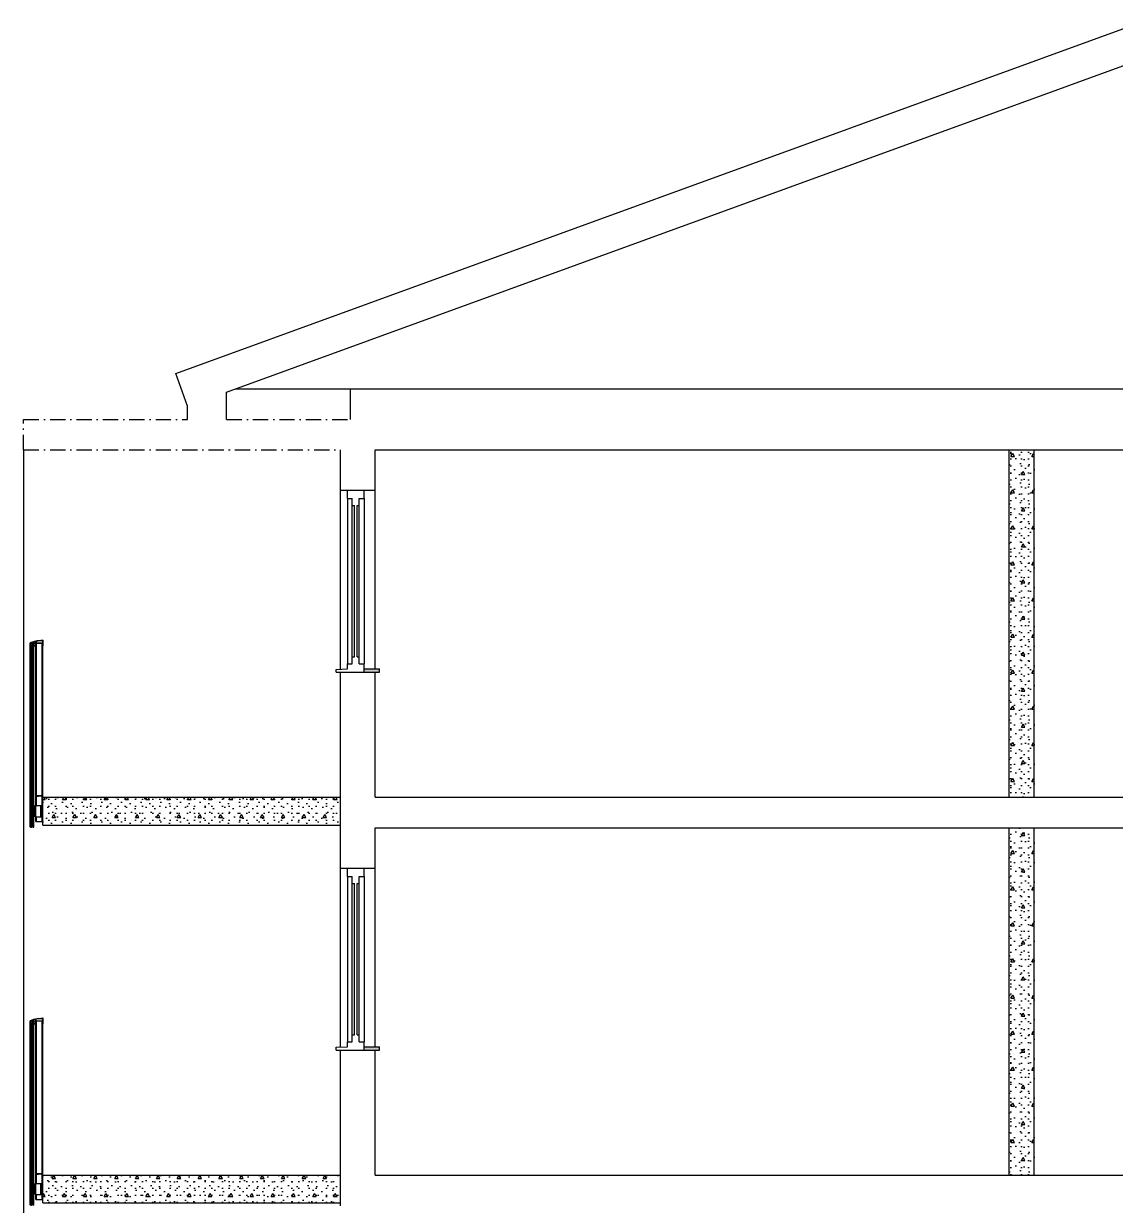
# Model space of a CAD drawing. Header units: millimetres. Extents: x 15 to 2176, y 3 to 641.
# Drawn here: x 1206.1 to 1363.3, y 470.5 to 640.6 of the extents above; entities that cross this region are included whole.
import ezdxf
from ezdxf.xclip import XClip

# ---------------------------------------------------------------- set-up
doc = ezdxf.new("R2010")
doc.units = ezdxf.units.MM
doc.header["$MEASUREMENT"] = 0
doc.header["$XCLIPFRAME"] = 0
doc.set_wipeout_variables(frame=1)
doc.linetypes.add('A_PSTRECK_2', pattern=[3.8, 2.2, -0.7, 0.2, -0.7])
doc.linetypes.add('Wipeout_Contour', pattern=[1000, 0, -1000])
for name, color, linetype in [('A--------P-', 7, 'Continuous'), ('A-01SC-----', 7, 'Continuous'), ('A-01SC-----Ytterväggar2', 7, 'Continuous'), ('A-01SF-----', 7, 'Continuous'), ('A-01SG-----', 1, 'Continuous'), ('A-01SJ-----', 1, 'Continuous'), ('A-27B------', 7, 'Continuous'), ('A-27E------', 1, 'A_PSTRECK_2')]:
    doc.layers.add(name, color=color, linetype=linetype)
pattern_1 = [(0, (1499.748, 92.474), (0, 5.196152), [0.5, -2.5]), (0, (1501.248, 95.072), (0, 5.196152), [0.5, -2.5]), (60, (1499.748, 92.474), (-4.5, 2.598076), [0.5, -2.5]), (60, (1502.748, 92.474), (-4.5, 2.598076), [0.5, -2.5]), (120, (1500.248, 92.474), (4.5, 2.598076), [0.5, -2.5]), (120, (1503.248, 92.474), (4.5, 2.598076), [0.5, -2.5]), (0, (1499.7481, 92.9741), (0, 1), [0, -1, 0, -1.5]), (45, (1500.2481, 92.9741), (-0.7071068, 0.7071068), [0, -0.75, 0, -1.25])]

# ---------------------------------------------------------------- blocks, each defined once
blk = doc.blocks.new('Drawing_3_3', base_point=(1339.37, 329.56))
at = {"layer": 'A-01SC-----', "linetype": 'Continuous'}
for points in [[(1257.35, 547.27), (1257.35, 547.77), (1255.15, 547.77), (1255.15, 547.27)], [(1257.35, 492.87), (1257.35, 493.37), (1255.15, 493.37), (1255.15, 492.87)]]:
    blk.add_hatch(color=256, dxfattribs=at).paths.add_polyline_path(points)
at = {"layer": 'A-01SJ-----', "linetype": 'Continuous'}
for points in [[(1207.3, 525.47), (1207.43, 525.47), (1207.43, 550.97), (1207.3, 550.97)], [(1207.3, 471.07), (1207.43, 471.07), (1207.43, 496.57), (1207.3, 496.57)]]:
    blk.add_hatch(color=256, dxfattribs=at).paths.add_polyline_path(points)
h = blk.add_hatch(dxfattribs=at)
h.set_pattern_fill('BETONG__STD__0003', color=256, style=0, pattern_type=2)
h.set_pattern_definition(pattern_1)
h.paths.add_polyline_path([(1208.92, 525.27), (1251.75, 525.27), (1251.75, 529.27), (1208.92, 529.27)])
h = blk.add_hatch(dxfattribs=at)
h.set_pattern_fill('BETONG__STD__0003', color=256, style=0, pattern_type=2)
h.set_pattern_definition(pattern_1)
h.paths.add_polyline_path([(1208.92, 470.87), (1251.75, 470.87), (1251.75, 474.87), (1208.92, 474.87)])
at = {"layer": 'A-27B------', "linetype": 'Continuous'}
h = blk.add_hatch(dxfattribs=at)
h.set_pattern_fill('BETONG__STD__0003', color=256, style=0, pattern_type=2)
h.set_pattern_definition(pattern_1)
h.paths.add_polyline_path([(1348.01, 529.27), (1351.61, 529.27), (1351.61, 579.27), (1348.01, 579.27)])
h = blk.add_hatch(dxfattribs=at)
h.set_pattern_fill('BETONG__STD__0003', color=256, style=0, pattern_type=2)
h.set_pattern_definition(pattern_1)
h.paths.add_polyline_path([(1348.01, 474.87), (1351.61, 474.87), (1351.61, 524.87), (1348.01, 524.87)])
at = {"layer": 'A-01SC-----'}
for p, q in [((1235.35, 583.67), (1235.35, 587.59)), ((1229.75, 583.67), (1229.75, 585.56)), ((1251.75, 573.47), (1251.75, 579.27)), ((1256.75, 573.47), (1256.75, 579.27)), ((1251.75, 547.72), (1251.75, 573.47)), ((1251.75, 573.47), (1252.75, 573.47)), ((1252.75, 573.47), (1254.15, 573.47)), ((1252.75, 573.47), (1256.75, 573.47)), ((1254.15, 573.47), (1255.15, 573.47)), ((1256.75, 547.77), (1256.75, 573.47)), ((1251.15, 547.27), (1251.15, 547.69)), ((1251.15, 547.27), (1252.75, 547.27)), ((1251.75, 529.27), (1251.75, 547.27)), ((1251.75, 547.27), (1252.75, 547.27)), ((1252.75, 547.27), (1254.15, 547.27)), ((1252.75, 547.27), (1256.75, 547.27)), ((1254.15, 547.27), (1255.15, 547.27)), ((1255.15, 547.27), (1257.35, 547.27)), ((1256.75, 529.27), (1256.75, 547.27)), ((1257.35, 547.27), (1257.35, 547.77)), ((1251.75, 519.07), (1251.75, 524.87)), ((1256.75, 519.07), (1256.75, 524.87)), ((1251.75, 493.32), (1251.75, 519.07)), ((1251.75, 519.07), (1252.75, 519.07)), ((1252.75, 519.07), (1254.15, 519.07)), ((1252.75, 519.07), (1256.75, 519.07)), ((1254.15, 519.07), (1255.15, 519.07)), ((1256.75, 493.37), (1256.75, 519.07)), ((1257.35, 492.87), (1257.35, 493.37)), ((1251.15, 492.87), (1251.15, 493.29)), ((1251.15, 492.87), (1252.75, 492.87)), ((1251.75, 474.87), (1251.75, 492.87)), ((1251.75, 492.87), (1252.75, 492.87)), ((1252.75, 492.87), (1254.15, 492.87)), ((1252.75, 492.87), (1256.75, 492.87)), ((1254.15, 492.87), (1255.15, 492.87)), ((1255.15, 492.87), (1257.35, 492.87)), ((1256.75, 474.87), (1256.75, 492.87))]:
    blk.add_line(p, q, dxfattribs=at)
at = {"layer": 'A-01SC-----Ytterväggar2'}
for p, q in [((1206.15, 579.27), (1206.15, 529.27)), ((1206.15, 529.27), (1206.15, 474.87)), ((1206.15, 474.87), (1206.15, 420.47))]:
    blk.add_line(p, q, dxfattribs=at)
at = {"layer": 'A-01SF-----'}
for p, q in [((1236.66, 588.07), (1253.17, 588.07)), ((1253.17, 588.07), (1366.48, 588.07)), ((1253.17, 583.67), (1253.17, 588.07)), ((1256.75, 579.27), (1366.48, 579.27)), ((1251.75, 524.87), (1251.75, 529.27)), ((1256.75, 529.27), (1366.48, 529.27)), ((1256.75, 524.87), (1366.48, 524.87)), ((1251.75, 470.47), (1251.75, 474.87)), ((1256.75, 474.87), (1366.48, 474.87))]:
    blk.add_line(p, q, dxfattribs=at)
at = {"layer": 'A-01SG-----'}
for p, q in [((1228.04, 590.26), (1366.48, 640.64)), ((1235.35, 587.59), (1366.48, 635.32)), ((1229.75, 585.56), (1228.04, 590.26))]:
    blk.add_line(p, q, dxfattribs=at)
at = {"layer": 'A-01SJ-----'}
for p, q in [((1207.08, 551.44), (1207.13, 551.53)), ((1207.08, 550.87), (1207.08, 551.44)), ((1207.11, 551.46), (1207.12, 551.47)), ((1207.11, 551.43), (1207.11, 551.46)), ((1207.11, 551.43), (1207.13, 551.46)), ((1207.12, 551.47), (1207.12, 551.47)), ((1207.12, 551.47), (1207.15, 551.47)), ((1207.13, 551.53), (1207.61, 551.72)), ((1207.13, 551.46), (1207.15, 551.47)), ((1207.14, 551.43), (1207.15, 551.44)), ((1207.14, 550.81), (1207.14, 551.43)), ((1207.15, 551.44), (1207.15, 551.44)), ((1207.15, 551.44), (1207.21, 551.44)), ((1207.2, 551.52), (1207.21, 551.53)), ((1207.2, 551.51), (1207.2, 551.52)), ((1207.21, 551.51), (1207.2, 551.51)), ((1207.21, 551.53), (1207.89, 551.76)), ((1207.21, 551.51), (1207.86, 551.51)), ((1207.21, 551.44), (1207.21, 551.44)), ((1207.22, 551.43), (1207.22, 551.44)), ((1207.22, 551.19), (1207.22, 551.43)), ((1207.23, 551.19), (1207.22, 551.19)), ((1207.25, 551.43), (1207.26, 551.44)), ((1207.25, 551.22), (1207.25, 551.43)), ((1207.26, 551.22), (1207.25, 551.22)), ((1207.26, 551.44), (1207.26, 551.44)), ((1207.26, 551.44), (1207.27, 551.44)), ((1207.26, 551.21), (1207.26, 551.22)), ((1207.26, 551.21), (1207.46, 551.21)), ((1207.27, 551.47), (1207.46, 551.47)), ((1207.28, 551.47), (1207.27, 551.47)), ((1207.27, 551.44), (1207.28, 551.45)), ((1207.28, 551.46), (1207.28, 551.47)), ((1207.28, 551.45), (1207.28, 551.46)), ((1207.28, 551.45), (1207.28, 551.45)), ((1207.45, 551.47), (1207.46, 551.47)), ((1207.45, 551.46), (1207.45, 551.47)), ((1207.45, 551.45), (1207.45, 551.46)), ((1207.45, 551.45), (1207.45, 551.45)), ((1207.46, 551.44), (1207.45, 551.45)), ((1207.45, 551.45), (1207.46, 551.44)), ((1207.46, 551.21), (1207.47, 551.22)), ((1207.47, 551.43), (1207.47, 551.44)), ((1207.47, 551.22), (1207.47, 551.43)), ((1207.47, 551.22), (1207.47, 551.22)), ((1207.5, 551.43), (1207.51, 551.44)), ((1207.5, 551.19), (1207.5, 551.43)), ((1207.5, 551.19), (1207.5, 551.19)), ((1207.51, 551.44), (1207.51, 551.44)), ((1207.51, 551.44), (1207.57, 551.44)), ((1207.57, 551.47), (1207.85, 551.47)), ((1207.6, 551.46), (1207.57, 551.47)), ((1207.57, 551.44), (1207.57, 551.44)), ((1207.58, 551.43), (1207.58, 551.44)), ((1207.58, 550.81), (1207.58, 551.43)), ((1207.61, 551.43), (1207.6, 551.46)), ((1207.61, 551.72), (1208.11, 551.84)), ((1207.61, 550.81), (1207.61, 551.43)), ((1207.87, 551.47), (1207.85, 551.47)), ((1207.86, 551.51), (1207.88, 551.52)), ((1207.87, 551.45), (1207.87, 551.47)), ((1207.87, 551.12), (1207.87, 551.45)), ((1207.88, 551.63), (1207.89, 551.65)), ((1207.88, 551.53), (1207.88, 551.63)), ((1207.88, 551.52), (1207.88, 551.53)), ((1207.89, 551.76), (1208.62, 551.84)), ((1207.89, 551.65), (1207.9, 551.65)), ((1207.9, 551.65), (1207.97, 551.65)), ((1207.91, 551.46), (1207.91, 551.47)), ((1207.91, 551.47), (1207.92, 551.47)), ((1207.91, 551.47), (1207.94, 551.47)), ((1207.91, 529.51), (1207.91, 551.47)), ((1207.91, 551.11), (1207.91, 551.46)), ((1207.92, 551.61), (1207.93, 551.62)), ((1207.92, 551.52), (1207.92, 551.61)), ((1207.92, 551.61), (1207.92, 551.61)), ((1207.92, 551.51), (1207.92, 551.52)), ((1207.93, 551.51), (1207.92, 551.51)), ((1207.92, 551.47), (1208.91, 551.47)), ((1207.93, 551.62), (1207.97, 551.62)), ((1207.93, 551.51), (1208.92, 551.51)), ((1207.94, 551.47), (1207.99, 551.47)), ((1207.98, 551.65), (1207.97, 551.65)), ((1207.97, 551.62), (1207.98, 551.62)), ((1207.98, 551.64), (1207.98, 551.65)), ((1207.98, 551.63), (1207.98, 551.64)), ((1207.98, 551.62), (1207.98, 551.63)), ((1207.99, 551.47), (1208.83, 551.47)), ((1207.99, 529.51), (1207.99, 551.47)), ((1208.11, 551.84), (1208.62, 551.87)), ((1208.62, 551.87), (1208.92, 551.87)), ((1208.62, 551.84), (1208.9, 551.84)), ((1208.83, 551.47), (1208.89, 551.47)), ((1208.83, 529.51), (1208.83, 551.47)), ((1208.89, 551.47), (1208.91, 551.47)), ((1208.91, 551.83), (1208.9, 551.84)), ((1208.92, 551.82), (1208.91, 551.83)), ((1208.91, 551.47), (1208.91, 551.47)), ((1208.91, 529.51), (1208.91, 551.47)), ((1208.94, 551.86), (1208.92, 551.87)), ((1208.92, 551.51), (1208.92, 551.82)), ((1208.92, 551.46), (1208.92, 551.47)), ((1208.92, 551.07), (1208.92, 551.46)), ((1208.96, 551.83), (1208.94, 551.86)), ((1208.96, 551.08), (1208.96, 551.83)), ((1207.08, 550.86), (1207.08, 550.87)), ((1207.1, 550.86), (1207.08, 550.86)), ((1207.1, 550.86), (1207.11, 550.86)), ((1207.11, 550.86), (1207.11, 550.87)), ((1207.11, 550.81), (1207.11, 550.87)), ((1207.13, 550.79), (1207.11, 550.81)), ((1207.11, 550.77), (1207.13, 550.77)), ((1207.11, 525.67), (1207.11, 550.77)), ((1207.15, 550.77), (1207.13, 550.79)), ((1207.13, 550.77), (1207.15, 550.77)), ((1207.15, 550.81), (1207.14, 550.81)), ((1207.15, 550.8), (1207.15, 550.81)), ((1207.15, 550.8), (1207.21, 550.8)), ((1207.15, 550.77), (1207.27, 550.77)), ((1207.15, 525.67), (1207.15, 550.77)), ((1207.21, 550.8), (1207.22, 550.81)), ((1207.22, 551.05), (1207.23, 551.06)), ((1207.22, 550.81), (1207.22, 551.05)), ((1207.22, 550.81), (1207.22, 550.81)), ((1207.23, 551.18), (1207.23, 551.19)), ((1207.23, 551.19), (1207.27, 551.18)), ((1207.23, 551.06), (1207.27, 551.06)), ((1207.23, 551.06), (1207.23, 551.06)), ((1207.25, 551.02), (1207.26, 551.03)), ((1207.25, 550.81), (1207.25, 551.02)), ((1207.26, 550.81), (1207.25, 550.81)), ((1207.26, 551.03), (1207.26, 551.03)), ((1207.26, 551.03), (1207.46, 551.03)), ((1207.27, 550.8), (1207.26, 550.81)), ((1207.28, 551.18), (1207.27, 551.18)), ((1207.27, 551.06), (1207.28, 551.07)), ((1207.28, 550.8), (1207.27, 550.8)), ((1207.27, 550.77), (1207.28, 550.78)), ((1207.27, 550.77), (1207.28, 550.77)), ((1207.27, 525.67), (1207.27, 550.77)), ((1207.29, 551.17), (1207.28, 551.18)), ((1207.28, 551.07), (1207.29, 551.08)), ((1207.28, 550.79), (1207.28, 550.8)), ((1207.28, 550.78), (1207.28, 550.79)), ((1207.28, 550.78), (1207.28, 550.78)), ((1207.28, 550.77), (1207.28, 550.77)), ((1207.28, 550.77), (1207.3, 550.77)), ((1207.28, 525.67), (1207.28, 550.77)), ((1207.29, 551.16), (1207.29, 551.17)), ((1207.29, 551.09), (1207.29, 551.16)), ((1207.29, 551.08), (1207.29, 551.09)), ((1207.3, 550.97), (1207.43, 550.97)), ((1207.3, 525.47), (1207.3, 550.97)), ((1207.33, 551.13), (1207.34, 551.16)), ((1207.33, 551.13), (1207.33, 551.13)), ((1207.33, 551.12), (1207.33, 551.13)), ((1207.34, 551.09), (1207.33, 551.12)), ((1207.33, 551.12), (1207.33, 551.12)), ((1207.33, 551.12), (1207.33, 551.12)), ((1207.34, 551.16), (1207.38, 551.16)), ((1207.38, 551.09), (1207.34, 551.09)), ((1207.38, 551.16), (1207.38, 551.16)), ((1207.38, 551.16), (1207.38, 551.16)), ((1207.38, 551.16), (1207.38, 551.15)), ((1207.38, 551.15), (1207.39, 551.15)), ((1207.39, 551.1), (1207.38, 551.09)), ((1207.38, 551.09), (1207.38, 551.09)), ((1207.41, 551.15), (1207.39, 551.15)), ((1207.39, 551.09), (1207.41, 551.1)), ((1207.39, 551.09), (1207.39, 551.1)), ((1207.41, 551.15), (1207.42, 551.16)), ((1207.42, 551.09), (1207.41, 551.1)), ((1207.42, 551.17), (1207.43, 551.18)), ((1207.42, 551.16), (1207.42, 551.17)), ((1207.42, 551.08), (1207.42, 551.09)), ((1207.43, 551.07), (1207.42, 551.08)), ((1207.43, 551.18), (1207.43, 551.18)), ((1207.43, 551.18), (1207.49, 551.18)), ((1207.43, 551.06), (1207.43, 551.07)), ((1207.43, 551.06), (1207.49, 551.06)), ((1207.43, 525.47), (1207.43, 550.97)), ((1207.43, 550.77), (1207.45, 550.77)), ((1207.45, 550.8), (1207.46, 550.8)), ((1207.45, 550.79), (1207.45, 550.8)), ((1207.45, 550.78), (1207.45, 550.79)), ((1207.45, 550.78), (1207.45, 550.78)), ((1207.46, 550.77), (1207.45, 550.78)), ((1207.45, 550.78), (1207.57, 550.77)), ((1207.45, 550.77), (1207.45, 550.77)), ((1207.45, 550.77), (1207.46, 550.77)), ((1207.45, 525.67), (1207.45, 550.77)), ((1207.46, 551.03), (1207.46, 551.03)), ((1207.46, 550.8), (1207.47, 550.81)), ((1207.46, 550.8), (1207.46, 550.8)), ((1207.46, 525.67), (1207.46, 550.77)), ((1207.47, 551.02), (1207.47, 551.03)), ((1207.47, 550.81), (1207.47, 551.02)), ((1207.47, 550.81), (1207.47, 550.81)), ((1207.49, 551.18), (1207.5, 551.19)), ((1207.5, 551.06), (1207.49, 551.06)), ((1207.5, 551.05), (1207.5, 551.06)), ((1207.5, 550.81), (1207.5, 551.05)), ((1207.51, 550.81), (1207.5, 550.81)), ((1207.51, 550.8), (1207.51, 550.81)), ((1207.51, 550.8), (1207.57, 550.8)), ((1207.57, 550.8), (1207.58, 550.81)), ((1207.57, 550.77), (1207.6, 550.79)), ((1207.57, 550.77), (1207.6, 550.77)), ((1207.57, 525.67), (1207.57, 550.77)), ((1207.58, 550.81), (1207.58, 550.81)), ((1207.6, 550.79), (1207.61, 550.81)), ((1207.6, 550.77), (1207.61, 550.77)), ((1207.61, 525.67), (1207.61, 550.77)), ((1207.62, 551.1), (1207.63, 551.1)), ((1207.62, 551.08), (1207.62, 551.1)), ((1207.63, 551.08), (1207.62, 551.08)), ((1207.63, 551.11), (1207.86, 551.11)), ((1207.63, 551.1), (1207.63, 551.11)), ((1207.63, 551.07), (1207.63, 551.08)), ((1207.63, 551.08), (1207.87, 551.07)), ((1207.86, 551.11), (1207.87, 551.11)), ((1207.87, 551.11), (1207.87, 551.12)), ((1207.87, 551.07), (1207.9, 551.09)), ((1207.9, 551.09), (1207.91, 551.11)), ((1208.92, 551.07), (1208.95, 551.07)), ((1208.95, 551.07), (1208.95, 551.08)), ((1208.95, 551.08), (1208.96, 551.08)), ((1207.91, 529.47), (1207.89, 529.47)), ((1207.89, 529.47), (1207.91, 529.47)), ((1207.91, 529.51), (1208.91, 529.51)), ((1207.91, 529.47), (1207.91, 529.51)), ((1207.91, 529.45), (1207.91, 529.47)), ((1207.91, 529.42), (1207.91, 529.45)), ((1207.91, 529.42), (1207.92, 529.43)), ((1207.91, 528.07), (1207.91, 529.42)), ((1207.92, 529.43), (1207.92, 529.43)), ((1207.92, 529.43), (1208.3, 529.43)), ((1207.99, 528.07), (1207.99, 529.43)), ((1208.3, 529.47), (1208.87, 529.47)), ((1208.31, 529.47), (1208.3, 529.47)), ((1208.3, 529.43), (1208.3, 529.43)), ((1208.3, 529.43), (1208.3, 529.43)), ((1208.3, 529.43), (1208.3, 529.43)), ((1208.3, 529.43), (1208.31, 529.43)), ((1208.31, 529.46), (1208.31, 529.47)), ((1208.31, 529.43), (1208.31, 529.46)), ((1208.31, 529.43), (1208.31, 529.43)), ((1208.31, 529.43), (1208.31, 529.43)), ((1208.83, 528.07), (1208.83, 529.47)), ((1208.87, 529.01), (1208.87, 529.47)), ((1208.91, 529.01), (1208.91, 529.51)), ((1208.92, 529.27), (1251.75, 529.27)), ((1208.92, 525.27), (1208.92, 529.27)), ((1251.75, 525.27), (1251.75, 529.27)), ((1207.79, 528.07), (1207.82, 528.07)), ((1207.79, 526.47), (1207.79, 528.07)), ((1207.82, 528.07), (1207.89, 528.07)), ((1207.89, 528.07), (1208.63, 528.07)), ((1207.89, 526.47), (1207.89, 528.07)), ((1208.63, 528.07), (1208.68, 528.07)), ((1208.63, 526.47), (1208.63, 528.07)), ((1208.68, 528.07), (1208.69, 528.07)), ((1208.69, 528.07), (1208.71, 528.07)), ((1208.69, 526.47), (1208.69, 528.07)), ((1208.71, 528.07), (1208.75, 528.07)), ((1208.75, 528.07), (1208.85, 528.07)), ((1208.75, 526.47), (1208.75, 528.07)), ((1208.85, 528.07), (1208.87, 528.07)), ((1208.85, 526.47), (1208.85, 528.07)), ((1208.87, 529.01), (1208.91, 529.01)), ((1208.87, 528.07), (1208.87, 528.07)), ((1208.87, 526.47), (1208.87, 528.07)), ((1208.91, 525.77), (1208.91, 529.01)), ((1207.11, 525.67), (1207.13, 525.67)), ((1207.13, 525.66), (1207.15, 525.67)), ((1207.13, 525.67), (1207.15, 525.67)), ((1207.15, 525.67), (1207.27, 525.67)), ((1207.15, 525.67), (1207.15, 525.67)), ((1207.28, 525.67), (1207.27, 525.67)), ((1207.27, 525.67), (1207.28, 525.67)), ((1207.28, 525.66), (1207.28, 525.67)), ((1207.28, 525.67), (1207.28, 525.67)), ((1207.28, 525.67), (1207.3, 525.67)), ((1207.43, 525.67), (1207.45, 525.67)), ((1207.45, 525.67), (1207.46, 525.67)), ((1207.45, 525.66), (1207.45, 525.67)), ((1207.45, 525.67), (1207.45, 525.67)), ((1207.45, 525.67), (1207.46, 525.67)), ((1207.46, 525.67), (1207.57, 525.67)), ((1207.46, 525.67), (1207.46, 525.67)), ((1207.6, 525.66), (1207.57, 525.67)), ((1207.57, 525.67), (1207.6, 525.67)), ((1207.6, 525.67), (1207.61, 525.67)), ((1207.79, 526.47), (1207.82, 526.47)), ((1207.82, 526.47), (1207.89, 526.47)), ((1207.89, 526.47), (1208.63, 526.47)), ((1207.91, 525.77), (1207.91, 526.47)), ((1207.91, 525.77), (1207.94, 525.77)), ((1207.94, 525.77), (1207.99, 525.77)), ((1207.99, 525.77), (1207.99, 526.47)), ((1207.99, 525.77), (1208.83, 525.77)), ((1208.63, 526.47), (1208.68, 526.47)), ((1208.68, 526.47), (1208.69, 526.47)), ((1208.69, 526.47), (1208.71, 526.47)), ((1208.71, 526.47), (1208.75, 526.47)), ((1208.75, 526.47), (1208.85, 526.47)), ((1208.83, 525.77), (1208.83, 526.47)), ((1208.83, 525.77), (1208.89, 525.77)), ((1208.85, 526.47), (1208.87, 526.47)), ((1208.87, 526.47), (1208.87, 526.47)), ((1208.89, 525.77), (1208.91, 525.77)), ((1207.11, 525.63), (1207.13, 525.66)), ((1207.11, 525.07), (1207.11, 525.63)), ((1207.11, 525.01), (1207.11, 525.07)), ((1207.13, 524.99), (1207.11, 525.01)), ((1207.15, 524.97), (1207.13, 524.99)), ((1207.14, 525.63), (1207.15, 525.64)), ((1207.14, 525.01), (1207.14, 525.63)), ((1207.15, 525.01), (1207.14, 525.01)), ((1207.15, 525.64), (1207.15, 525.64)), ((1207.15, 525.64), (1207.21, 525.64)), ((1207.15, 525), (1207.15, 525.01)), ((1207.15, 525), (1207.21, 525)), ((1207.15, 524.97), (1207.27, 524.97)), ((1207.21, 525.64), (1207.21, 525.64)), ((1207.21, 525), (1207.22, 525.01)), ((1207.22, 525.63), (1207.22, 525.64)), ((1207.22, 525.39), (1207.22, 525.63)), ((1207.23, 525.39), (1207.22, 525.39)), ((1207.22, 525.25), (1207.23, 525.26)), ((1207.22, 525.01), (1207.22, 525.25)), ((1207.22, 525.01), (1207.22, 525.01)), ((1207.23, 525.38), (1207.23, 525.39)), ((1207.23, 525.39), (1207.27, 525.38)), ((1207.23, 525.26), (1207.27, 525.26)), ((1207.23, 525.26), (1207.23, 525.26)), ((1207.25, 525.63), (1207.26, 525.64)), ((1207.25, 525.42), (1207.25, 525.63)), ((1207.26, 525.42), (1207.25, 525.42)), ((1207.25, 525.22), (1207.26, 525.23)), ((1207.25, 525.01), (1207.25, 525.22)), ((1207.26, 525.01), (1207.25, 525.01)), ((1207.26, 525.64), (1207.26, 525.64)), ((1207.26, 525.64), (1207.27, 525.64)), ((1207.26, 525.41), (1207.26, 525.42)), ((1207.26, 525.41), (1207.46, 525.41)), ((1207.26, 525.23), (1207.26, 525.23)), ((1207.26, 525.23), (1207.46, 525.23)), ((1207.27, 525), (1207.26, 525.01)), ((1207.27, 525.64), (1207.28, 525.65)), ((1207.28, 525.38), (1207.27, 525.38)), ((1207.27, 525.26), (1207.28, 525.27)), ((1207.28, 525), (1207.27, 525)), ((1207.27, 524.97), (1207.28, 524.98)), ((1207.28, 525.65), (1207.28, 525.66)), ((1207.28, 525.65), (1207.28, 525.65)), ((1207.29, 525.37), (1207.28, 525.38)), ((1207.28, 525.27), (1207.29, 525.28)), ((1207.28, 524.99), (1207.28, 525)), ((1207.28, 524.98), (1207.28, 524.99)), ((1207.28, 524.98), (1207.28, 524.98)), ((1207.29, 525.36), (1207.29, 525.37)), ((1207.29, 525.29), (1207.29, 525.36)), ((1207.29, 525.28), (1207.29, 525.29)), ((1207.3, 525.47), (1207.43, 525.47)), ((1207.33, 525.33), (1207.34, 525.36)), ((1207.33, 525.32), (1207.33, 525.33)), ((1207.33, 525.33), (1207.33, 525.33)), ((1207.34, 525.29), (1207.33, 525.32)), ((1207.33, 525.32), (1207.33, 525.32)), ((1207.33, 525.32), (1207.33, 525.32)), ((1207.34, 525.36), (1207.38, 525.36)), ((1207.38, 525.29), (1207.34, 525.29)), ((1207.38, 525.36), (1207.38, 525.36)), ((1207.38, 525.36), (1207.38, 525.36)), ((1207.38, 525.36), (1207.38, 525.35)), ((1207.38, 525.35), (1207.39, 525.35)), ((1207.39, 525.3), (1207.38, 525.29)), ((1207.38, 525.29), (1207.38, 525.29)), ((1207.41, 525.35), (1207.39, 525.35)), ((1207.39, 525.29), (1207.41, 525.3)), ((1207.39, 525.29), (1207.39, 525.3)), ((1207.41, 525.35), (1207.42, 525.36)), ((1207.42, 525.29), (1207.41, 525.3)), ((1207.42, 525.37), (1207.43, 525.38)), ((1207.42, 525.36), (1207.42, 525.37)), ((1207.42, 525.28), (1207.42, 525.29)), ((1207.43, 525.27), (1207.42, 525.28)), ((1207.43, 525.38), (1207.43, 525.38)), ((1207.43, 525.38), (1207.49, 525.38)), ((1207.43, 525.26), (1207.43, 525.27)), ((1207.43, 525.26), (1207.49, 525.26)), ((1207.45, 525.65), (1207.45, 525.66)), ((1207.45, 525.65), (1207.45, 525.65)), ((1207.46, 525.64), (1207.45, 525.65)), ((1207.45, 525.65), (1207.46, 525.64)), ((1207.45, 525), (1207.46, 525)), ((1207.45, 524.99), (1207.45, 525)), ((1207.45, 524.98), (1207.45, 524.99)), ((1207.45, 524.98), (1207.45, 524.98)), ((1207.46, 524.97), (1207.45, 524.98)), ((1207.45, 524.98), (1207.57, 524.97)), ((1207.46, 525.41), (1207.47, 525.42)), ((1207.46, 525.23), (1207.46, 525.23)), ((1207.46, 525), (1207.47, 525.01)), ((1207.46, 525), (1207.46, 525)), ((1207.47, 525.63), (1207.47, 525.64)), ((1207.47, 525.42), (1207.47, 525.63)), ((1207.47, 525.42), (1207.47, 525.42)), ((1207.47, 525.22), (1207.47, 525.23)), ((1207.47, 525.01), (1207.47, 525.22)), ((1207.47, 525.01), (1207.47, 525.01)), ((1207.49, 525.38), (1207.5, 525.39)), ((1207.5, 525.26), (1207.49, 525.26)), ((1207.5, 525.63), (1207.51, 525.64)), ((1207.5, 525.39), (1207.5, 525.63)), ((1207.5, 525.39), (1207.5, 525.39)), ((1207.5, 525.25), (1207.5, 525.26)), ((1207.5, 525.01), (1207.5, 525.25)), ((1207.51, 525.01), (1207.5, 525.01)), ((1207.51, 525.64), (1207.51, 525.64)), ((1207.51, 525.64), (1207.57, 525.64)), ((1207.51, 525), (1207.51, 525.01)), ((1207.51, 525), (1207.57, 525)), ((1207.58, 525.64), (1207.57, 525.64)), ((1207.57, 525), (1207.58, 525.01)), ((1207.57, 524.97), (1207.6, 524.99)), ((1207.58, 525.63), (1207.58, 525.64)), ((1207.58, 525.01), (1207.58, 525.63)), ((1207.58, 525.01), (1207.58, 525.01)), ((1207.61, 525.63), (1207.6, 525.66)), ((1207.6, 524.99), (1207.61, 525.01)), ((1207.61, 525.01), (1207.61, 525.63)), ((1208.92, 525.27), (1251.75, 525.27)), ((1207.08, 497.04), (1207.13, 497.13)), ((1207.08, 496.47), (1207.08, 497.04)), ((1207.11, 497.06), (1207.12, 497.07)), ((1207.11, 497.03), (1207.11, 497.06)), ((1207.11, 497.03), (1207.13, 497.06)), ((1207.12, 497.07), (1207.12, 497.07)), ((1207.12, 497.07), (1207.15, 497.07)), ((1207.13, 497.13), (1207.61, 497.32)), ((1207.13, 497.06), (1207.15, 497.07)), ((1207.14, 497.03), (1207.15, 497.04)), ((1207.14, 496.41), (1207.14, 497.03)), ((1207.15, 497.04), (1207.15, 497.04)), ((1207.15, 497.04), (1207.21, 497.04)), ((1207.2, 497.12), (1207.21, 497.13)), ((1207.2, 497.11), (1207.2, 497.12)), ((1207.21, 497.11), (1207.2, 497.11)), ((1207.21, 497.13), (1207.89, 497.36)), ((1207.21, 497.11), (1207.86, 497.11)), ((1207.21, 497.04), (1207.21, 497.04)), ((1207.22, 497.03), (1207.22, 497.04)), ((1207.22, 496.79), (1207.22, 497.03)), ((1207.23, 496.79), (1207.22, 496.79)), ((1207.23, 496.78), (1207.23, 496.79)), ((1207.23, 496.79), (1207.27, 496.78)), ((1207.25, 497.03), (1207.26, 497.04)), ((1207.25, 496.82), (1207.25, 497.03)), ((1207.26, 496.82), (1207.25, 496.82)), ((1207.26, 497.04), (1207.26, 497.04)), ((1207.26, 497.04), (1207.27, 497.04)), ((1207.26, 496.81), (1207.26, 496.82)), ((1207.26, 496.81), (1207.46, 496.81)), ((1207.27, 497.07), (1207.46, 497.07)), ((1207.28, 497.07), (1207.27, 497.07)), ((1207.27, 497.04), (1207.28, 497.05)), ((1207.28, 496.78), (1207.27, 496.78)), ((1207.28, 497.06), (1207.28, 497.07)), ((1207.28, 497.05), (1207.28, 497.06)), ((1207.28, 497.05), (1207.28, 497.05)), ((1207.29, 496.77), (1207.28, 496.78)), ((1207.29, 496.76), (1207.29, 496.77)), ((1207.29, 496.69), (1207.29, 496.76)), ((1207.33, 496.73), (1207.34, 496.76)), ((1207.34, 496.76), (1207.38, 496.76)), ((1207.38, 496.76), (1207.38, 496.76)), ((1207.38, 496.76), (1207.38, 496.76)), ((1207.38, 496.76), (1207.38, 496.75)), ((1207.38, 496.75), (1207.39, 496.75)), ((1207.41, 496.75), (1207.39, 496.75)), ((1207.41, 496.75), (1207.42, 496.76)), ((1207.42, 496.77), (1207.43, 496.78)), ((1207.42, 496.76), (1207.42, 496.77)), ((1207.43, 496.78), (1207.43, 496.78)), ((1207.43, 496.78), (1207.49, 496.78)), ((1207.45, 497.07), (1207.46, 497.07)), ((1207.45, 497.06), (1207.45, 497.07)), ((1207.45, 497.05), (1207.45, 497.06)), ((1207.45, 497.05), (1207.45, 497.05)), ((1207.46, 497.04), (1207.45, 497.05)), ((1207.45, 497.05), (1207.46, 497.04)), ((1207.46, 496.81), (1207.47, 496.82)), ((1207.47, 497.03), (1207.47, 497.04)), ((1207.47, 496.82), (1207.47, 497.03)), ((1207.47, 496.82), (1207.47, 496.82)), ((1207.49, 496.78), (1207.5, 496.79)), ((1207.5, 497.03), (1207.51, 497.04)), ((1207.5, 496.79), (1207.5, 497.03)), ((1207.5, 496.79), (1207.5, 496.79)), ((1207.51, 497.04), (1207.51, 497.04)), ((1207.51, 497.04), (1207.57, 497.04)), ((1207.57, 497.07), (1207.85, 497.07)), ((1207.6, 497.06), (1207.57, 497.07)), ((1207.57, 497.04), (1207.57, 497.04)), ((1207.58, 497.03), (1207.58, 497.04)), ((1207.58, 496.41), (1207.58, 497.03)), ((1207.61, 497.03), (1207.6, 497.06)), ((1207.61, 497.32), (1208.11, 497.44)), ((1207.61, 496.41), (1207.61, 497.03)), ((1207.87, 497.07), (1207.85, 497.07)), ((1207.86, 497.11), (1207.88, 497.12)), ((1207.87, 497.05), (1207.87, 497.07)), ((1207.87, 496.72), (1207.87, 497.05)), ((1207.88, 497.23), (1207.89, 497.25)), ((1207.88, 497.13), (1207.88, 497.23)), ((1207.88, 497.12), (1207.88, 497.13)), ((1207.89, 497.36), (1208.62, 497.44)), ((1207.89, 497.25), (1207.9, 497.25)), ((1207.9, 497.25), (1207.97, 497.25)), ((1207.91, 497.06), (1207.91, 497.07)), ((1207.91, 497.07), (1207.92, 497.07)), ((1207.91, 497.07), (1207.94, 497.07)), ((1207.91, 475.11), (1207.91, 497.07)), ((1207.91, 496.71), (1207.91, 497.06)), ((1207.92, 497.21), (1207.93, 497.22)), ((1207.92, 497.12), (1207.92, 497.21)), ((1207.92, 497.21), (1207.92, 497.21)), ((1207.92, 497.11), (1207.92, 497.12)), ((1207.93, 497.11), (1207.92, 497.11)), ((1207.92, 497.07), (1208.91, 497.07)), ((1207.93, 497.22), (1207.97, 497.22)), ((1207.93, 497.11), (1208.92, 497.11)), ((1207.94, 497.07), (1207.99, 497.07)), ((1207.98, 497.25), (1207.97, 497.25)), ((1207.97, 497.22), (1207.98, 497.22)), ((1207.98, 497.24), (1207.98, 497.25)), ((1207.98, 497.23), (1207.98, 497.24)), ((1207.98, 497.22), (1207.98, 497.23)), ((1207.99, 497.07), (1208.83, 497.07)), ((1207.99, 475.11), (1207.99, 497.07)), ((1208.11, 497.44), (1208.62, 497.47)), ((1208.62, 497.47), (1208.92, 497.47)), ((1208.62, 497.44), (1208.9, 497.44)), ((1208.83, 497.07), (1208.89, 497.07)), ((1208.83, 475.11), (1208.83, 497.07)), ((1208.89, 497.07), (1208.91, 497.07)), ((1208.91, 497.43), (1208.9, 497.44)), ((1208.92, 497.42), (1208.91, 497.43)), ((1208.91, 497.07), (1208.91, 497.07)), ((1208.91, 475.11), (1208.91, 497.07)), ((1208.94, 497.46), (1208.92, 497.47)), ((1208.92, 497.11), (1208.92, 497.42)), ((1208.92, 497.06), (1208.92, 497.07)), ((1208.92, 496.67), (1208.92, 497.06)), ((1208.96, 497.43), (1208.94, 497.46)), ((1208.96, 496.68), (1208.96, 497.43)), ((1207.08, 496.46), (1207.08, 496.47)), ((1207.1, 496.46), (1207.08, 496.46)), ((1207.1, 496.46), (1207.11, 496.46)), ((1207.11, 496.46), (1207.11, 496.47)), ((1207.11, 496.41), (1207.11, 496.47)), ((1207.13, 496.39), (1207.11, 496.41)), ((1207.11, 496.37), (1207.13, 496.37)), ((1207.11, 471.27), (1207.11, 496.37)), ((1207.15, 496.37), (1207.13, 496.39)), ((1207.13, 496.37), (1207.15, 496.37)), ((1207.15, 496.41), (1207.14, 496.41)), ((1207.15, 496.4), (1207.15, 496.41)), ((1207.15, 496.4), (1207.21, 496.4)), ((1207.15, 496.37), (1207.27, 496.37)), ((1207.15, 471.27), (1207.15, 496.37)), ((1207.21, 496.4), (1207.22, 496.41)), ((1207.22, 496.65), (1207.23, 496.66)), ((1207.22, 496.41), (1207.22, 496.65)), ((1207.22, 496.41), (1207.22, 496.41)), ((1207.23, 496.66), (1207.27, 496.66)), ((1207.23, 496.66), (1207.23, 496.66)), ((1207.25, 496.62), (1207.26, 496.63)), ((1207.25, 496.41), (1207.25, 496.62)), ((1207.26, 496.41), (1207.25, 496.41)), ((1207.26, 496.63), (1207.26, 496.63)), ((1207.26, 496.63), (1207.46, 496.63)), ((1207.27, 496.4), (1207.26, 496.41)), ((1207.27, 496.66), (1207.28, 496.67)), ((1207.28, 496.4), (1207.27, 496.4)), ((1207.27, 496.37), (1207.28, 496.38)), ((1207.27, 496.37), (1207.28, 496.37)), ((1207.27, 471.27), (1207.27, 496.37)), ((1207.28, 496.67), (1207.29, 496.68)), ((1207.28, 496.39), (1207.28, 496.4)), ((1207.28, 496.38), (1207.28, 496.39)), ((1207.28, 496.38), (1207.28, 496.38)), ((1207.28, 496.37), (1207.28, 496.37)), ((1207.28, 496.37), (1207.3, 496.37)), ((1207.28, 471.27), (1207.28, 496.37)), ((1207.29, 496.68), (1207.29, 496.69)), ((1207.3, 496.57), (1207.43, 496.57)), ((1207.3, 471.07), (1207.3, 496.57)), ((1207.33, 496.73), (1207.33, 496.73)), ((1207.33, 496.72), (1207.33, 496.73)), ((1207.34, 496.69), (1207.33, 496.72)), ((1207.33, 496.72), (1207.33, 496.72)), ((1207.33, 496.72), (1207.33, 496.72)), ((1207.38, 496.69), (1207.34, 496.69)), ((1207.39, 496.7), (1207.38, 496.69)), ((1207.38, 496.69), (1207.38, 496.69)), ((1207.39, 496.69), (1207.41, 496.7)), ((1207.39, 496.69), (1207.39, 496.7)), ((1207.42, 496.69), (1207.41, 496.7)), ((1207.42, 496.68), (1207.42, 496.69)), ((1207.43, 496.67), (1207.42, 496.68)), ((1207.43, 496.66), (1207.43, 496.67)), ((1207.43, 496.66), (1207.49, 496.66)), ((1207.43, 471.07), (1207.43, 496.57)), ((1207.43, 496.37), (1207.45, 496.37)), ((1207.45, 496.4), (1207.46, 496.4)), ((1207.45, 496.39), (1207.45, 496.4)), ((1207.45, 496.38), (1207.45, 496.39)), ((1207.45, 496.38), (1207.45, 496.38)), ((1207.46, 496.37), (1207.45, 496.38)), ((1207.45, 496.38), (1207.57, 496.37)), ((1207.45, 496.37), (1207.45, 496.37)), ((1207.45, 496.37), (1207.46, 496.37)), ((1207.45, 471.27), (1207.45, 496.37)), ((1207.46, 496.63), (1207.46, 496.63)), ((1207.46, 496.4), (1207.47, 496.41)), ((1207.46, 496.4), (1207.46, 496.4)), ((1207.46, 471.27), (1207.46, 496.37)), ((1207.47, 496.62), (1207.47, 496.63)), ((1207.47, 496.41), (1207.47, 496.62)), ((1207.47, 496.41), (1207.47, 496.41)), ((1207.5, 496.66), (1207.49, 496.66)), ((1207.5, 496.65), (1207.5, 496.66)), ((1207.5, 496.41), (1207.5, 496.65)), ((1207.51, 496.41), (1207.5, 496.41)), ((1207.51, 496.4), (1207.51, 496.41)), ((1207.51, 496.4), (1207.57, 496.4)), ((1207.57, 496.4), (1207.58, 496.41)), ((1207.57, 496.37), (1207.6, 496.39)), ((1207.57, 496.37), (1207.6, 496.37)), ((1207.57, 471.27), (1207.57, 496.37)), ((1207.58, 496.41), (1207.58, 496.41)), ((1207.6, 496.39), (1207.61, 496.41)), ((1207.6, 496.37), (1207.61, 496.37)), ((1207.61, 471.27), (1207.61, 496.37)), ((1207.62, 496.7), (1207.63, 496.7)), ((1207.62, 496.68), (1207.62, 496.7)), ((1207.63, 496.68), (1207.62, 496.68)), ((1207.63, 496.71), (1207.86, 496.71)), ((1207.63, 496.7), (1207.63, 496.71)), ((1207.63, 496.67), (1207.63, 496.68)), ((1207.63, 496.68), (1207.87, 496.67)), ((1207.86, 496.71), (1207.87, 496.71)), ((1207.87, 496.71), (1207.87, 496.72)), ((1207.87, 496.67), (1207.9, 496.69)), ((1207.9, 496.69), (1207.91, 496.71)), ((1208.92, 496.67), (1208.95, 496.67)), ((1208.95, 496.67), (1208.95, 496.68)), ((1208.95, 496.68), (1208.96, 496.68)), ((1207.91, 475.07), (1207.89, 475.07)), ((1207.89, 475.07), (1207.91, 475.07)), ((1207.91, 475.11), (1208.91, 475.11)), ((1207.91, 475.07), (1207.91, 475.11)), ((1207.91, 475.05), (1207.91, 475.07)), ((1207.91, 475.02), (1207.91, 475.05)), ((1207.91, 475.02), (1207.92, 475.03)), ((1207.91, 473.67), (1207.91, 475.02)), ((1207.92, 475.03), (1207.92, 475.03)), ((1207.92, 475.03), (1208.3, 475.03)), ((1207.99, 473.67), (1207.99, 475.03)), ((1208.3, 475.07), (1208.87, 475.07)), ((1208.31, 475.07), (1208.3, 475.07)), ((1208.3, 475.03), (1208.3, 475.03)), ((1208.3, 475.03), (1208.3, 475.03)), ((1208.3, 475.03), (1208.3, 475.03)), ((1208.3, 475.03), (1208.31, 475.03)), ((1208.31, 475.06), (1208.31, 475.07)), ((1208.31, 475.03), (1208.31, 475.06)), ((1208.31, 475.03), (1208.31, 475.03)), ((1208.31, 475.03), (1208.31, 475.03)), ((1208.83, 473.67), (1208.83, 475.07)), ((1208.87, 474.61), (1208.87, 475.07)), ((1208.91, 474.61), (1208.91, 475.11)), ((1208.92, 474.87), (1251.75, 474.87)), ((1208.92, 470.87), (1208.92, 474.87)), ((1251.75, 470.87), (1251.75, 474.87)), ((1207.79, 473.67), (1207.82, 473.67)), ((1207.79, 472.07), (1207.79, 473.67)), ((1207.82, 473.67), (1207.89, 473.67)), ((1207.89, 473.67), (1208.63, 473.67)), ((1207.89, 472.07), (1207.89, 473.67)), ((1208.63, 473.67), (1208.68, 473.67)), ((1208.63, 472.07), (1208.63, 473.67)), ((1208.68, 473.67), (1208.69, 473.67)), ((1208.69, 473.67), (1208.71, 473.67)), ((1208.69, 472.07), (1208.69, 473.67)), ((1208.71, 473.67), (1208.75, 473.67)), ((1208.75, 473.67), (1208.85, 473.67)), ((1208.75, 472.07), (1208.75, 473.67)), ((1208.85, 473.67), (1208.87, 473.67)), ((1208.85, 472.07), (1208.85, 473.67)), ((1208.87, 474.61), (1208.91, 474.61)), ((1208.87, 473.67), (1208.87, 473.67)), ((1208.87, 472.07), (1208.87, 473.67)), ((1208.91, 471.37), (1208.91, 474.61)), ((1207.11, 471.27), (1207.13, 471.27)), ((1207.11, 471.23), (1207.13, 471.26)), ((1207.11, 470.67), (1207.11, 471.23)), ((1207.13, 471.26), (1207.15, 471.27)), ((1207.13, 471.27), (1207.15, 471.27)), ((1207.14, 471.23), (1207.15, 471.24)), ((1207.14, 470.61), (1207.14, 471.23)), ((1207.15, 471.27), (1207.27, 471.27)), ((1207.15, 471.27), (1207.15, 471.27)), ((1207.15, 471.24), (1207.15, 471.24)), ((1207.15, 471.24), (1207.21, 471.24)), ((1207.21, 471.24), (1207.21, 471.24)), ((1207.22, 471.23), (1207.22, 471.24)), ((1207.22, 470.99), (1207.22, 471.23)), ((1207.25, 471.23), (1207.26, 471.24)), ((1207.25, 471.02), (1207.25, 471.23)), ((1207.26, 471.24), (1207.26, 471.24)), ((1207.26, 471.24), (1207.27, 471.24)), ((1207.28, 471.27), (1207.27, 471.27)), ((1207.27, 471.27), (1207.28, 471.27)), ((1207.27, 471.24), (1207.28, 471.25)), ((1207.28, 471.26), (1207.28, 471.27)), ((1207.28, 471.27), (1207.28, 471.27)), ((1207.28, 471.27), (1207.3, 471.27)), ((1207.28, 471.25), (1207.28, 471.26)), ((1207.28, 471.25), (1207.28, 471.25)), ((1207.43, 471.27), (1207.45, 471.27)), ((1207.45, 471.27), (1207.46, 471.27)), ((1207.45, 471.26), (1207.45, 471.27)), ((1207.45, 471.27), (1207.45, 471.27)), ((1207.45, 471.27), (1207.46, 471.27)), ((1207.45, 471.25), (1207.45, 471.26)), ((1207.45, 471.25), (1207.45, 471.25)), ((1207.46, 471.24), (1207.45, 471.25)), ((1207.45, 471.25), (1207.46, 471.24)), ((1207.46, 471.27), (1207.57, 471.27)), ((1207.46, 471.27), (1207.46, 471.27)), ((1207.47, 471.23), (1207.47, 471.24)), ((1207.47, 471.02), (1207.47, 471.23)), ((1207.5, 471.23), (1207.51, 471.24)), ((1207.5, 470.99), (1207.5, 471.23)), ((1207.51, 471.24), (1207.51, 471.24)), ((1207.51, 471.24), (1207.57, 471.24)), ((1207.6, 471.26), (1207.57, 471.27)), ((1207.57, 471.27), (1207.6, 471.27)), ((1207.58, 471.24), (1207.57, 471.24)), ((1207.58, 471.23), (1207.58, 471.24)), ((1207.58, 470.61), (1207.58, 471.23)), ((1207.6, 471.27), (1207.61, 471.27)), ((1207.61, 471.23), (1207.6, 471.26)), ((1207.61, 470.61), (1207.61, 471.23)), ((1207.79, 472.07), (1207.82, 472.07)), ((1207.82, 472.07), (1207.89, 472.07)), ((1207.89, 472.07), (1208.63, 472.07)), ((1207.91, 471.37), (1207.91, 472.07)), ((1207.91, 471.37), (1207.94, 471.37)), ((1207.94, 471.37), (1207.99, 471.37)), ((1207.99, 471.37), (1207.99, 472.07)), ((1207.99, 471.37), (1208.83, 471.37)), ((1208.63, 472.07), (1208.68, 472.07)), ((1208.68, 472.07), (1208.69, 472.07)), ((1208.69, 472.07), (1208.71, 472.07)), ((1208.71, 472.07), (1208.75, 472.07)), ((1208.75, 472.07), (1208.85, 472.07)), ((1208.83, 471.37), (1208.83, 472.07)), ((1208.83, 471.37), (1208.89, 471.37)), ((1208.85, 472.07), (1208.87, 472.07)), ((1208.87, 472.07), (1208.87, 472.07)), ((1208.89, 471.37), (1208.91, 471.37)), ((1207.11, 470.61), (1207.11, 470.67)), ((1207.13, 470.59), (1207.11, 470.61)), ((1207.15, 470.57), (1207.13, 470.59)), ((1207.15, 470.61), (1207.14, 470.61)), ((1207.15, 470.6), (1207.15, 470.61)), ((1207.15, 470.6), (1207.21, 470.6)), ((1207.15, 470.57), (1207.27, 470.57)), ((1207.21, 470.6), (1207.22, 470.61)), ((1207.23, 470.99), (1207.22, 470.99)), ((1207.22, 470.85), (1207.23, 470.86)), ((1207.22, 470.61), (1207.22, 470.85)), ((1207.22, 470.61), (1207.22, 470.61)), ((1207.23, 470.98), (1207.23, 470.99)), ((1207.23, 470.99), (1207.27, 470.98)), ((1207.23, 470.86), (1207.27, 470.86)), ((1207.23, 470.86), (1207.23, 470.86)), ((1207.26, 471.02), (1207.25, 471.02)), ((1207.25, 470.82), (1207.26, 470.83)), ((1207.25, 470.61), (1207.25, 470.82)), ((1207.26, 470.61), (1207.25, 470.61)), ((1207.26, 471.01), (1207.26, 471.02)), ((1207.26, 471.01), (1207.46, 471.01)), ((1207.26, 470.83), (1207.26, 470.83)), ((1207.26, 470.83), (1207.46, 470.83)), ((1207.27, 470.6), (1207.26, 470.61)), ((1207.28, 470.98), (1207.27, 470.98)), ((1207.27, 470.86), (1207.28, 470.87)), ((1207.28, 470.6), (1207.27, 470.6)), ((1207.27, 470.57), (1207.28, 470.58)), ((1207.29, 470.97), (1207.28, 470.98)), ((1207.28, 470.87), (1207.29, 470.88)), ((1207.28, 470.59), (1207.28, 470.6)), ((1207.28, 470.58), (1207.28, 470.59)), ((1207.28, 470.58), (1207.28, 470.58)), ((1207.29, 470.96), (1207.29, 470.97)), ((1207.29, 470.89), (1207.29, 470.96)), ((1207.29, 470.88), (1207.29, 470.89)), ((1207.3, 471.07), (1207.43, 471.07)), ((1207.33, 470.93), (1207.34, 470.96)), ((1207.33, 470.92), (1207.33, 470.93)), ((1207.33, 470.93), (1207.33, 470.93)), ((1207.34, 470.89), (1207.33, 470.92)), ((1207.33, 470.92), (1207.33, 470.92)), ((1207.33, 470.92), (1207.33, 470.92)), ((1207.34, 470.96), (1207.38, 470.96)), ((1207.38, 470.89), (1207.34, 470.89)), ((1207.38, 470.96), (1207.38, 470.96)), ((1207.38, 470.96), (1207.38, 470.96)), ((1207.38, 470.96), (1207.38, 470.95)), ((1207.38, 470.95), (1207.39, 470.95)), ((1207.39, 470.9), (1207.38, 470.89)), ((1207.38, 470.89), (1207.38, 470.89)), ((1207.41, 470.95), (1207.39, 470.95)), ((1207.39, 470.89), (1207.41, 470.9)), ((1207.39, 470.89), (1207.39, 470.9)), ((1207.41, 470.95), (1207.42, 470.96)), ((1207.42, 470.89), (1207.41, 470.9)), ((1207.42, 470.97), (1207.43, 470.98)), ((1207.42, 470.96), (1207.42, 470.97)), ((1207.42, 470.88), (1207.42, 470.89)), ((1207.43, 470.87), (1207.42, 470.88)), ((1207.43, 470.98), (1207.43, 470.98)), ((1207.43, 470.98), (1207.49, 470.98)), ((1207.43, 470.86), (1207.43, 470.87)), ((1207.43, 470.86), (1207.49, 470.86)), ((1207.45, 470.6), (1207.46, 470.6)), ((1207.45, 470.59), (1207.45, 470.6)), ((1207.45, 470.58), (1207.45, 470.59)), ((1207.45, 470.58), (1207.45, 470.58)), ((1207.46, 470.57), (1207.45, 470.58)), ((1207.45, 470.58), (1207.57, 470.57)), ((1207.46, 471.01), (1207.47, 471.02)), ((1207.46, 470.83), (1207.46, 470.83)), ((1207.46, 470.6), (1207.47, 470.61)), ((1207.46, 470.6), (1207.46, 470.6)), ((1207.47, 471.02), (1207.47, 471.02)), ((1207.47, 470.82), (1207.47, 470.83)), ((1207.47, 470.61), (1207.47, 470.82)), ((1207.47, 470.61), (1207.47, 470.61)), ((1207.49, 470.98), (1207.5, 470.99)), ((1207.5, 470.86), (1207.49, 470.86)), ((1207.5, 470.99), (1207.5, 470.99)), ((1207.5, 470.85), (1207.5, 470.86)), ((1207.5, 470.61), (1207.5, 470.85)), ((1207.51, 470.61), (1207.5, 470.61)), ((1207.51, 470.6), (1207.51, 470.61)), ((1207.51, 470.6), (1207.57, 470.6)), ((1207.57, 470.6), (1207.58, 470.61)), ((1207.57, 470.57), (1207.6, 470.59)), ((1207.58, 470.61), (1207.58, 470.61)), ((1207.6, 470.59), (1207.61, 470.61)), ((1208.92, 470.87), (1251.75, 470.87))]:
    blk.add_line(p, q, dxfattribs=at)
for p in [(1207.46, 551.44), (1207.27, 550.8), (1207.39, 551.1), (1207.27, 525), (1207.39, 525.3), (1207.46, 525.64), (1207.46, 497.04), (1207.27, 496.4), (1207.39, 496.7), (1207.46, 471.24), (1207.27, 470.6), (1207.39, 470.9)]:
    blk.add_point(p, dxfattribs=at)
at = {"layer": 'A-27B------'}
for p, q in [((1348.01, 579.27), (1351.61, 579.27)), ((1348.01, 529.27), (1348.01, 579.27)), ((1351.61, 529.27), (1351.61, 579.27)), ((1348.01, 529.27), (1351.61, 529.27)), ((1348.01, 524.87), (1351.61, 524.87)), ((1348.01, 474.87), (1348.01, 524.87)), ((1351.61, 474.87), (1351.61, 524.87)), ((1348.01, 474.87), (1351.61, 474.87))]:
    blk.add_line(p, q, dxfattribs=at)
at = {"layer": 'A-27E------'}
for p, q in [((1206.15, 583.67), (1229.75, 583.67)), ((1206.15, 579.27), (1206.15, 583.67)), ((1235.35, 583.67), (1253.17, 583.67)), ((1206.15, 579.27), (1251.75, 579.27))]:
    blk.add_line(p, q, dxfattribs=at)
at = {"linetype": 'Wipeout_Contour', "ltscale": 5512.620573}
blk.add_wipeout([(1253.45, 572.27), (1253.45, 571.27), (1254.45, 571.27), (1254.45, 572.27)], dxfattribs=at).dxf.layer = 'A-01SC-----'
at = {"linetype": 'Wipeout_Contour', "ltscale": 5425.955342}
blk.add_wipeout([(1253.45, 517.87), (1253.45, 516.87), (1254.45, 516.87), (1254.45, 517.87)], dxfattribs=at).dxf.layer = 'A-01SC-----'
at = {"layer": 'A-01SC-----'}
for p, q in [((1252.75, 572.27), (1252.75, 573.47)), ((1255.15, 572.27), (1255.15, 573.47)), ((1252.75, 572.27), (1253.45, 572.27)), ((1253.45, 571.27), (1253.45, 572.27)), ((1254.45, 572.27), (1255.15, 572.27)), ((1254.45, 571.27), (1254.45, 572.27)), ((1253.45, 571.27), (1253.75, 571.27)), ((1254.15, 571.27), (1254.45, 571.27)), ((1252.75, 517.87), (1252.75, 519.07)), ((1255.15, 517.87), (1255.15, 519.07)), ((1252.75, 517.87), (1253.45, 517.87)), ((1253.45, 516.87), (1253.45, 517.87)), ((1254.45, 516.87), (1254.45, 517.87)), ((1254.45, 517.87), (1255.15, 517.87)), ((1253.45, 516.87), (1253.75, 516.87)), ((1254.15, 516.87), (1254.45, 516.87))]:
    blk.add_line(p, q, dxfattribs=at)
at = {"linetype": 'Wipeout_Contour', "ltscale": 5475.41202}
blk.add_wipeout([(1253.45, 548.47), (1254.45, 548.47), (1254.45, 549.47), (1253.45, 549.47)], dxfattribs=at).dxf.layer = 'A-01SC-----'
at = {"linetype": 'Wipeout_Contour', "ltscale": 5391.830194}
blk.add_wipeout([(1253.45, 494.07), (1254.45, 494.07), (1254.45, 495.07), (1253.45, 495.07)], dxfattribs=at).dxf.layer = 'A-01SC-----'
at = {"layer": 'A-01SC-----'}
for p, q in [((1252.75, 572.27), (1252.75, 548.47)), ((1255.15, 572.27), (1255.15, 548.47)), ((1253.45, 549.47), (1253.45, 571.27)), ((1253.75, 549.47), (1253.75, 571.27)), ((1254.15, 549.47), (1254.15, 571.27)), ((1254.45, 549.47), (1254.45, 571.27)), ((1252.75, 548.47), (1253.45, 548.47)), ((1252.75, 547.77), (1252.75, 548.47)), ((1253.45, 549.47), (1253.75, 549.47)), ((1253.45, 548.47), (1253.45, 549.47)), ((1254.15, 549.47), (1254.45, 549.47)), ((1254.45, 548.47), (1254.45, 549.47)), ((1254.45, 548.47), (1255.15, 548.47)), ((1255.15, 547.27), (1255.15, 548.47)), ((1251.15, 547.69), (1252.75, 547.77)), ((1255.15, 547.77), (1257.35, 547.77)), ((1255.15, 547.27), (1255.15, 547.77)), ((1252.75, 517.87), (1252.75, 494.07)), ((1255.15, 517.87), (1255.15, 494.07)), ((1253.45, 495.07), (1253.45, 516.87)), ((1253.75, 495.07), (1253.75, 516.87)), ((1254.15, 495.07), (1254.15, 516.87)), ((1254.45, 495.07), (1254.45, 516.87)), ((1253.45, 495.07), (1253.75, 495.07)), ((1253.45, 494.07), (1253.45, 495.07)), ((1254.15, 495.07), (1254.45, 495.07)), ((1254.45, 494.07), (1254.45, 495.07)), ((1251.15, 493.29), (1252.75, 493.37)), ((1252.75, 494.07), (1253.45, 494.07)), ((1252.75, 493.37), (1252.75, 494.07)), ((1254.45, 494.07), (1255.15, 494.07)), ((1255.15, 492.87), (1255.15, 494.07)), ((1255.15, 493.37), (1257.35, 493.37)), ((1255.15, 492.87), (1255.15, 493.37))]:
    blk.add_line(p, q, dxfattribs=at)

msp = doc.modelspace()

# ---------------------------------------------------------------- block references
at = {"layer": 'A--------P-'}
ref = msp.add_blockref('Drawing_3_3', (1339.37, 329.56), dxfattribs=at)
XClip(ref).set_block_clipping_path([(1079.1881029319, 18.4741086751), (1599.5527581567, 640.6436337123)])

doc.saveas('drawing.dxf')
